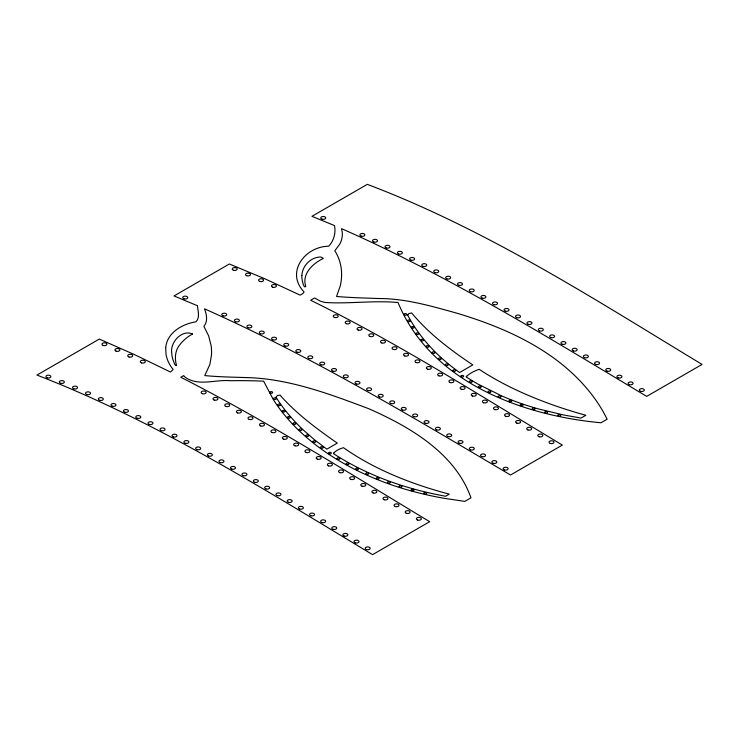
<?xml version="1.0" encoding="UTF-8"?>
<svg xmlns="http://www.w3.org/2000/svg" width="739" height="739" viewBox="0 0 739 739"><rect width="100%" height="100%" fill="white"/><g stroke="black" fill="none" stroke-linecap="round" stroke-linejoin="round"><path stroke-width="1.11" d="M192.463 333.991C181.997 329.123 169.887 342.416 171.725 353.02A77.152 44.543 0 0 0 173 359.939C173.804 360.983 174.653 366.498 176.538 365.565C174.515 358.498 174.931 350.258 180.122 344.383A59.425 34.308 0 0 1 192.463 333.991M301.882 275.656C301.373 277.079 303.498 289.614 305.77 286.464C301.484 273.975 313.059 263.25 323.377 258.41L321.465 257.274A3.677 2.125 0 0 0 320.079 257.015C310.491 257.384 302.159 266.086 301.882 275.656M165.693 347.635L166.081 354.914L167.06 358.609A83.479 48.192 0 0 0 173.129 369.5L170.506 372.031L134.627 354.674L99.331 339.062L36.95 375.079C155.753 420.999 263.915 489.163 372.576 554.647L429.682 521.679C347.496 472.23 266.363 420.787 180.806 377.25L183.678 375.588A17.283 9.976 0 0 0 185.517 377.472C198.745 386.552 215.622 379.301 230.356 380.724A309.761 178.838 0 0 1 263.629 381.167L273.319 399.587A312.837 180.612 0 0 0 295.886 427.539C321.474 452.998 353.556 471.103 387.31 483.389A239.27 138.147 0 0 0 443.677 498.225L464.831 501.384L470.974 497.837C455.187 453.155 409.655 426.643 368.512 408.621C331.238 394.58 292.653 380.123 252.581 377.795C236.637 377.204 220.656 377.102 204.758 375.588L209.811 364.613L211.456 355.339A138.609 80.024 0 0 0 211.114 345.612L208.629 335.82L203.881 326.379C208.093 321.447 206.661 314.297 204.463 308.8C310.685 356.069 410.598 415.918 510.52 475.011L562.351 445.081C479.399 395.199 397.674 342.924 310.648 300.256L314.583 297.974L320.163 301.05A22.927 13.237 0 0 0 325.252 302.473C349.418 304.043 373.823 300.21 398.053 302.547C430.606 381.869 521.494 415.475 601.01 422.763L607.162 419.207L603.126 411.577A317.936 183.558 0 0 0 591.311 393.989C558.213 351.348 506.88 328.061 456.342 313.04C430.855 305.946 405.037 298.408 378.359 298.528C364.41 298.002 350.452 297.688 336.55 296.459L340.236 286.039A150.728 87.026 0 0 0 341.51 277.374C342.092 268.109 339.931 258.595 334.795 250.798L339.885 243.916A59.277 34.225 0 0 0 342.277 232.656L341.547 228.647C448 275.499 547.072 336.836 646.699 396.381L702.05 364.429C593.703 298.787 486.364 229.386 367.301 184.353L311.95 216.305L334.518 225.598C335.977 232.905 333.88 240.859 328.643 246.235C305.189 246.346 285.115 272.303 304.043 291.887C303.572 293.614 301.503 294.196 300.173 295.138L264.654 278.705L229.367 263.989L174.016 295.951L197.461 305.743C197.895 311.045 200.195 317.41 195.974 321.816C182.367 323.913 167.097 332.559 165.693 347.635M276.118 397.055L276.081 397.314A311.729 179.974 0 0 0 303.674 430.338L314.648 439.908L326.869 449.146L337.307 443.123C316.828 428.888 296.533 413.868 279.979 395.06L277.411 395.55L276.118 397.055M407.752 314.971L407.706 315.23A319.645 184.547 0 0 0 414.293 326.389C426.191 344.55 441.968 359.967 459.63 372.502L472.794 364.9C450.55 350.027 428.805 333.695 411.66 312.948L408.806 313.585L407.752 314.971M333.76 453.044L333.335 453.534C353.159 466.485 374.83 476.489 397.259 483.999A239.187 138.091 0 0 0 445.617 496.248L449.294 494.123A307.285 177.406 0 0 1 420.944 485.671C393.647 476.415 367.098 464.341 343.478 447.677L340.282 448.758A20.941 12.092 0 0 0 335.21 451.686L333.76 453.044M466.697 376.299L466.078 376.89L477.182 383.698L502.095 396.113A227.473 131.33 0 0 0 538.491 408.935L563.257 414.902L581.011 418.071L585.851 415.281L578.951 413.332A353.926 204.333 0 0 1 551.082 404.307C525.992 395.226 501.485 384.095 479.214 369.315L477.191 370.036A35.296 20.378 0 0 0 467.334 375.717L466.697 376.299M424.555 493.929A1.432 0.822 0 0 0 426.699 493.218A1.432 0.822 0 0 0 424.555 492.507A1.432 0.822 0 0 0 424.555 493.929M411.9 490.714A1.432 0.822 0 0 0 414.043 489.994A1.432 0.822 0 0 0 411.9 489.283A1.432 0.822 0 0 0 411.9 490.714M399.651 487.084A1.432 0.822 0 0 0 401.905 486.493A1.432 0.822 0 0 0 399.891 485.662A1.432 0.822 0 0 0 399.651 487.084M388.151 483.204A1.432 0.822 0 0 0 390.294 482.484A1.432 0.822 0 0 0 388.151 481.773A1.432 0.822 0 0 0 388.151 483.204M377.047 478.964A1.432 0.822 0 0 0 379.19 478.244A1.432 0.822 0 0 0 377.047 477.533A1.432 0.822 0 0 0 377.047 478.964M366.461 474.429A1.432 0.822 0 0 0 368.604 473.717A1.432 0.822 0 0 0 366.461 472.997A1.432 0.822 0 0 0 366.461 474.429M356.374 469.625A1.432 0.822 0 0 0 358.517 468.914A1.432 0.822 0 0 0 356.374 468.193A1.432 0.822 0 0 0 356.374 469.625M346.803 464.582A1.432 0.822 0 0 0 348.947 463.861A1.432 0.822 0 0 0 346.803 463.15A1.432 0.822 0 0 0 346.803 464.582M337.612 459.261A1.432 0.822 0 0 0 339.866 458.67A1.432 0.822 0 0 0 337.852 457.838A1.432 0.822 0 0 0 337.612 459.261M329.178 453.82A1.432 0.822 0 0 0 331.331 453.109A1.432 0.822 0 0 0 329.178 452.397A1.432 0.822 0 0 0 329.178 453.82M320.975 448.148A1.432 0.822 0 0 0 323.229 447.548A1.432 0.822 0 0 0 321.216 446.726A1.432 0.822 0 0 0 320.975 448.148M313.521 442.384A1.432 0.822 0 0 0 315.664 441.673A1.432 0.822 0 0 0 313.521 440.952A1.432 0.822 0 0 0 313.521 442.384M306.436 436.453A1.432 0.822 0 0 0 308.579 435.733A1.432 0.822 0 0 0 306.436 435.022A1.432 0.822 0 0 0 306.436 436.453M299.729 430.366A1.432 0.822 0 0 0 301.983 429.775A1.432 0.822 0 0 0 299.969 428.943A1.432 0.822 0 0 0 299.729 430.366M293.743 424.288A1.432 0.822 0 0 0 295.886 423.567A1.432 0.822 0 0 0 293.743 422.856A1.432 0.822 0 0 0 293.743 424.288M288.127 418.098A1.432 0.822 0 0 0 290.27 417.387A1.432 0.822 0 0 0 288.127 416.667A1.432 0.822 0 0 0 288.127 418.098M282.88 411.826A1.432 0.822 0 0 0 285.134 411.235A1.432 0.822 0 0 0 283.12 410.404A1.432 0.822 0 0 0 282.88 411.826M278.224 405.591A1.432 0.822 0 0 0 280.478 405A1.432 0.822 0 0 0 278.464 404.168A1.432 0.822 0 0 0 278.224 405.591M274.049 399.356A1.432 0.822 0 0 0 276.303 398.764A1.432 0.822 0 0 0 274.289 397.933A1.432 0.822 0 0 0 274.049 399.356M270.372 393.139A1.432 0.822 0 0 0 272.626 392.548A1.432 0.822 0 0 0 270.603 391.716A1.432 0.822 0 0 0 270.372 393.139M558.61 415.992A1.432 0.822 0 0 0 560.753 415.281A1.432 0.822 0 0 0 558.61 414.57A1.432 0.822 0 0 0 558.61 415.992M545.336 412.925A1.432 0.822 0 0 0 547.59 412.334A1.432 0.822 0 0 0 545.576 411.503A1.432 0.822 0 0 0 545.336 412.925M532.911 409.554A1.432 0.822 0 0 0 535.054 408.843A1.432 0.822 0 0 0 532.911 408.131A1.432 0.822 0 0 0 532.911 409.554M520.856 405.748A1.432 0.822 0 0 0 523.11 405.157A1.432 0.822 0 0 0 521.097 404.325A1.432 0.822 0 0 0 520.856 405.748M509.624 401.683A1.432 0.822 0 0 0 511.767 400.972A1.432 0.822 0 0 0 509.624 400.261A1.432 0.822 0 0 0 509.624 401.683M498.862 397.268A1.432 0.822 0 0 0 501.005 396.557A1.432 0.822 0 0 0 498.862 395.836A1.432 0.822 0 0 0 498.862 397.268M488.682 392.566A1.432 0.822 0 0 0 490.825 391.846A1.432 0.822 0 0 0 488.682 391.134A1.432 0.822 0 0 0 488.682 392.566M479.066 387.587A1.432 0.822 0 0 0 481.209 386.876A1.432 0.822 0 0 0 479.066 386.155A1.432 0.822 0 0 0 479.066 387.587M469.893 382.322A1.432 0.822 0 0 0 472.147 381.73A1.432 0.822 0 0 0 470.133 380.899A1.432 0.822 0 0 0 469.893 382.322M461.524 376.908A1.432 0.822 0 0 0 463.667 376.197A1.432 0.822 0 0 0 461.524 375.477A1.432 0.822 0 0 0 461.524 376.908M453.534 371.274A1.432 0.822 0 0 0 455.677 370.562A1.432 0.822 0 0 0 453.534 369.851A1.432 0.822 0 0 0 453.534 371.274M446.097 365.454A1.432 0.822 0 0 0 448.24 364.743A1.432 0.822 0 0 0 446.097 364.022A1.432 0.822 0 0 0 446.097 365.454M439.178 359.477A1.432 0.822 0 0 0 441.322 358.766A1.432 0.822 0 0 0 439.178 358.046A1.432 0.822 0 0 0 439.178 359.477M432.657 353.325A1.432 0.822 0 0 0 434.911 352.725A1.432 0.822 0 0 0 432.897 351.903A1.432 0.822 0 0 0 432.657 353.325M426.763 347.099A1.432 0.822 0 0 0 429.008 346.508A1.432 0.822 0 0 0 426.994 345.676A1.432 0.822 0 0 0 426.763 347.099M421.47 340.827A1.432 0.822 0 0 0 423.613 340.116A1.432 0.822 0 0 0 421.47 339.395A1.432 0.822 0 0 0 421.47 340.827M416.436 334.407A1.432 0.822 0 0 0 418.68 333.816A1.432 0.822 0 0 0 416.667 332.984A1.432 0.822 0 0 0 416.436 334.407M412.103 328.033A1.432 0.822 0 0 0 414.246 327.312A1.432 0.822 0 0 0 412.103 326.601A1.432 0.822 0 0 0 412.103 328.033M408.011 321.548A1.432 0.822 0 0 0 410.265 320.948A1.432 0.822 0 0 0 408.251 320.126A1.432 0.822 0 0 0 408.011 321.548M404.63 315.128A1.432 0.822 0 0 0 406.773 314.417A1.432 0.822 0 0 0 404.63 313.706A1.432 0.822 0 0 0 404.63 315.128M366.47 549.567A2.485 1.432 0 0 0 370.202 548.32A2.485 1.432 0 0 0 366.47 547.082A2.485 1.432 0 0 0 366.47 549.567M355.274 542.842A2.485 1.432 0 0 0 358.997 541.604A2.485 1.432 0 0 0 355.274 540.357A2.485 1.432 0 0 0 355.274 542.842M344.143 536.08A2.485 1.432 0 0 0 347.866 534.842A2.485 1.432 0 0 0 344.143 533.595A2.485 1.432 0 0 0 344.143 536.08M333.03 529.309A2.485 1.432 0 0 0 336.762 528.062A2.485 1.432 0 0 0 333.03 526.824A2.485 1.432 0 0 0 333.03 529.309M321.918 522.538A2.485 1.432 0 0 0 325.65 521.291A2.485 1.432 0 0 0 321.918 520.044A2.485 1.432 0 0 0 321.918 522.538M310.796 515.767A2.485 1.432 0 0 0 314.518 514.529A2.485 1.432 0 0 0 310.796 513.282A2.485 1.432 0 0 0 310.796 515.767M299.637 509.023A2.485 1.432 0 0 0 303.369 507.776A2.485 1.432 0 0 0 299.637 506.538A2.485 1.432 0 0 0 299.637 509.023M288.45 502.289A2.485 1.432 0 0 0 292.173 501.051A2.485 1.432 0 0 0 288.45 499.804A2.485 1.432 0 0 0 288.45 502.289M277.217 495.592A2.485 1.432 0 0 0 280.94 494.345A2.485 1.432 0 0 0 277.217 493.107A2.485 1.432 0 0 0 277.217 495.592M265.929 488.913A2.485 1.432 0 0 0 269.661 487.675A2.485 1.432 0 0 0 265.929 486.428A2.485 1.432 0 0 0 265.929 488.913M254.595 482.271A2.485 1.432 0 0 0 258.327 481.024A2.485 1.432 0 0 0 254.595 479.787A2.485 1.432 0 0 0 254.595 482.271M243.205 475.657A2.485 1.432 0 0 0 246.928 474.42A2.485 1.432 0 0 0 243.205 473.172A2.485 1.432 0 0 0 243.205 475.657M231.741 469.089A2.485 1.432 0 0 0 235.473 467.842A2.485 1.432 0 0 0 231.741 466.605A2.485 1.432 0 0 0 231.741 469.089M220.213 462.559A2.485 1.432 0 0 0 223.945 461.312A2.485 1.432 0 0 0 220.213 460.074A2.485 1.432 0 0 0 220.213 462.559M208.61 456.065A2.485 1.432 0 0 0 212.333 454.827A2.485 1.432 0 0 0 208.61 453.58A2.485 1.432 0 0 0 208.61 456.065M196.925 449.626A2.485 1.432 0 0 0 200.648 448.379A2.485 1.432 0 0 0 196.925 447.141A2.485 1.432 0 0 0 196.925 449.626M185.147 443.234A2.485 1.432 0 0 0 188.879 441.996A2.485 1.432 0 0 0 185.147 440.749A2.485 1.432 0 0 0 185.147 443.234M173.277 436.897A2.485 1.432 0 0 0 177.009 435.659A2.485 1.432 0 0 0 173.277 434.412A2.485 1.432 0 0 0 173.277 436.897M161.314 430.625A2.485 1.432 0 0 0 165.037 429.377A2.485 1.432 0 0 0 161.314 428.13A2.485 1.432 0 0 0 161.314 430.625M149.232 424.408A2.485 1.432 0 0 0 152.955 423.161A2.485 1.432 0 0 0 149.232 421.923A2.485 1.432 0 0 0 149.232 424.408M137.029 418.265A2.485 1.432 0 0 0 140.761 417.018A2.485 1.432 0 0 0 137.029 415.771A2.485 1.432 0 0 0 137.029 418.265M124.697 412.186A2.485 1.432 0 0 0 128.429 410.949A2.485 1.432 0 0 0 124.697 409.702A2.485 1.432 0 0 0 124.697 412.186M112.226 406.201A2.485 1.432 0 0 0 115.958 404.963A2.485 1.432 0 0 0 112.226 403.716A2.485 1.432 0 0 0 112.226 406.201M99.599 400.307A2.485 1.432 0 0 0 103.321 399.06A2.485 1.432 0 0 0 99.599 397.822A2.485 1.432 0 0 0 99.599 400.307M86.796 394.515A2.485 1.432 0 0 0 90.518 393.268A2.485 1.432 0 0 0 86.796 392.021A2.485 1.432 0 0 0 86.796 394.515M73.798 388.825A2.485 1.432 0 0 0 77.521 387.587A2.485 1.432 0 0 0 73.798 386.34A2.485 1.432 0 0 0 73.798 388.825M60.58 383.264A2.485 1.432 0 0 0 64.311 382.026A2.485 1.432 0 0 0 60.58 380.779A2.485 1.432 0 0 0 60.58 383.264M47.12 377.851A2.485 1.432 0 0 0 50.843 376.613A2.485 1.432 0 0 0 47.12 375.366A2.485 1.432 0 0 0 47.12 377.851M417.609 520.044A2.485 1.432 0 0 0 421.341 518.796A2.485 1.432 0 0 0 417.609 517.559A2.485 1.432 0 0 0 417.609 520.044M406.413 513.319A2.485 1.432 0 0 0 410.145 512.072A2.485 1.432 0 0 0 406.413 510.834A2.485 1.432 0 0 0 406.413 513.319M395.291 506.548A2.485 1.432 0 0 0 399.023 505.31A2.485 1.432 0 0 0 395.291 504.063A2.485 1.432 0 0 0 395.291 506.548M384.206 499.767A2.485 1.432 0 0 0 387.929 498.52A2.485 1.432 0 0 0 384.206 497.282A2.485 1.432 0 0 0 384.206 499.767M373.121 492.968A2.485 1.432 0 0 0 376.853 491.731A2.485 1.432 0 0 0 373.121 490.484A2.485 1.432 0 0 0 373.121 492.968M362.036 486.188A2.485 1.432 0 0 0 365.759 484.941A2.485 1.432 0 0 0 362.036 483.703A2.485 1.432 0 0 0 362.036 486.188M350.933 479.408A2.485 1.432 0 0 0 354.655 478.161A2.485 1.432 0 0 0 350.933 476.923A2.485 1.432 0 0 0 350.933 479.408M339.801 472.646A2.485 1.432 0 0 0 343.533 471.399A2.485 1.432 0 0 0 339.801 470.161A2.485 1.432 0 0 0 339.801 472.646M328.643 465.903A2.485 1.432 0 0 0 332.374 464.655A2.485 1.432 0 0 0 328.643 463.408A2.485 1.432 0 0 0 328.643 465.903M317.447 459.178A2.485 1.432 0 0 0 321.169 457.931A2.485 1.432 0 0 0 317.447 456.693A2.485 1.432 0 0 0 317.447 459.178M306.205 452.471A2.485 1.432 0 0 0 309.937 451.233A2.485 1.432 0 0 0 306.205 449.986A2.485 1.432 0 0 0 306.205 452.471M294.926 445.802A2.485 1.432 0 0 0 298.648 444.555A2.485 1.432 0 0 0 294.926 443.317A2.485 1.432 0 0 0 294.926 445.802M283.591 439.151A2.485 1.432 0 0 0 287.314 437.913A2.485 1.432 0 0 0 283.591 436.666A2.485 1.432 0 0 0 283.591 439.151M272.201 432.546A2.485 1.432 0 0 0 275.924 431.299A2.485 1.432 0 0 0 272.201 430.052A2.485 1.432 0 0 0 272.201 432.546M260.747 425.96A2.485 1.432 0 0 0 264.479 424.722A2.485 1.432 0 0 0 260.747 423.475A2.485 1.432 0 0 0 260.747 425.96M249.237 419.419A2.485 1.432 0 0 0 252.96 418.182A2.485 1.432 0 0 0 249.237 416.935A2.485 1.432 0 0 0 249.237 419.419M237.653 412.925A2.485 1.432 0 0 0 241.376 411.678A2.485 1.432 0 0 0 237.653 410.441A2.485 1.432 0 0 0 237.653 412.925M225.986 406.468A2.485 1.432 0 0 0 229.718 405.221A2.485 1.432 0 0 0 225.986 403.984A2.485 1.432 0 0 0 225.986 406.468M214.245 400.058A2.485 1.432 0 0 0 217.968 398.82A2.485 1.432 0 0 0 214.245 397.573A2.485 1.432 0 0 0 214.245 400.058M202.412 393.702A2.485 1.432 0 0 0 206.135 392.464A2.485 1.432 0 0 0 202.412 391.217A2.485 1.432 0 0 0 202.412 393.702M141.555 362.895A2.485 1.432 0 0 0 145.287 361.648A2.485 1.432 0 0 0 141.555 360.41A2.485 1.432 0 0 0 141.555 362.895M128.965 356.974A2.485 1.432 0 0 0 132.687 355.736A2.485 1.432 0 0 0 128.965 354.489A2.485 1.432 0 0 0 128.965 356.974M115.986 351.09A2.485 1.432 0 0 0 119.903 350.055A2.485 1.432 0 0 0 116.402 348.614A2.485 1.432 0 0 0 115.986 351.09M103.211 345.464A2.485 1.432 0 0 0 106.933 344.226A2.485 1.432 0 0 0 103.211 342.979A2.485 1.432 0 0 0 103.211 345.464M504.386 469.939A2.485 1.432 0 0 0 508.118 468.702A2.485 1.432 0 0 0 504.386 467.454A2.485 1.432 0 0 0 504.386 469.939M493.089 463.279A2.485 1.432 0 0 0 496.82 462.032A2.485 1.432 0 0 0 493.089 460.794A2.485 1.432 0 0 0 493.089 463.279M481.819 456.591A2.485 1.432 0 0 0 485.551 455.353A2.485 1.432 0 0 0 481.819 454.106A2.485 1.432 0 0 0 481.819 456.591M470.558 449.912A2.485 1.432 0 0 0 474.281 448.665A2.485 1.432 0 0 0 470.558 447.428A2.485 1.432 0 0 0 470.558 449.912M459.279 443.234A2.485 1.432 0 0 0 463.002 441.987A2.485 1.432 0 0 0 459.279 440.749A2.485 1.432 0 0 0 459.279 443.234M447.982 436.564A2.485 1.432 0 0 0 451.714 435.317A2.485 1.432 0 0 0 447.982 434.079A2.485 1.432 0 0 0 447.982 436.564M436.657 429.913A2.485 1.432 0 0 0 440.389 428.666A2.485 1.432 0 0 0 436.657 427.428A2.485 1.432 0 0 0 436.657 429.913M425.304 423.281A2.485 1.432 0 0 0 429.026 422.043A2.485 1.432 0 0 0 425.304 420.796A2.485 1.432 0 0 0 425.304 423.281M413.905 416.667A2.485 1.432 0 0 0 417.637 415.429A2.485 1.432 0 0 0 413.905 414.182A2.485 1.432 0 0 0 413.905 416.667M402.469 410.08A2.485 1.432 0 0 0 406.201 408.843A2.485 1.432 0 0 0 402.469 407.595A2.485 1.432 0 0 0 402.469 410.08M390.996 403.522A2.485 1.432 0 0 0 394.718 402.284A2.485 1.432 0 0 0 390.996 401.037A2.485 1.432 0 0 0 390.996 403.522M379.467 396.991A2.485 1.432 0 0 0 383.199 395.744A2.485 1.432 0 0 0 379.467 394.506A2.485 1.432 0 0 0 379.467 396.991M367.883 390.488A2.485 1.432 0 0 0 371.615 389.241A2.485 1.432 0 0 0 367.883 388.003A2.485 1.432 0 0 0 367.883 390.488M356.253 384.012A2.485 1.432 0 0 0 359.976 382.774A2.485 1.432 0 0 0 356.253 381.527A2.485 1.432 0 0 0 356.253 384.012M344.559 377.583A2.485 1.432 0 0 0 348.281 376.336A2.485 1.432 0 0 0 344.559 375.089A2.485 1.432 0 0 0 344.559 377.583M332.799 371.181A2.485 1.432 0 0 0 336.522 369.934A2.485 1.432 0 0 0 332.799 368.696A2.485 1.432 0 0 0 332.799 371.181M320.966 364.817A2.485 1.432 0 0 0 324.698 363.579A2.485 1.432 0 0 0 320.966 362.332A2.485 1.432 0 0 0 320.966 364.817M309.059 358.507A2.485 1.432 0 0 0 312.791 357.26A2.485 1.432 0 0 0 309.059 356.022A2.485 1.432 0 0 0 309.059 358.507M297.078 352.235A2.485 1.432 0 0 0 300.801 350.997A2.485 1.432 0 0 0 297.078 349.75A2.485 1.432 0 0 0 297.078 352.235M285.005 346.018A2.485 1.432 0 0 0 288.727 344.78A2.485 1.432 0 0 0 285.005 343.533A2.485 1.432 0 0 0 285.005 346.018M272.83 339.857A2.485 1.432 0 0 0 276.562 338.61A2.485 1.432 0 0 0 272.83 337.372A2.485 1.432 0 0 0 272.83 339.857M260.562 333.751A2.485 1.432 0 0 0 264.285 332.513A2.485 1.432 0 0 0 260.562 331.266A2.485 1.432 0 0 0 260.562 333.751M248.175 327.719A2.485 1.432 0 0 0 251.897 326.472A2.485 1.432 0 0 0 248.175 325.234A2.485 1.432 0 0 0 248.175 327.719M235.658 321.751A2.485 1.432 0 0 0 239.381 320.514A2.485 1.432 0 0 0 235.658 319.266A2.485 1.432 0 0 0 235.658 321.751M223.002 315.876A2.485 1.432 0 0 0 226.725 314.629A2.485 1.432 0 0 0 223.002 313.391A2.485 1.432 0 0 0 223.002 315.876M183.993 298.824A2.485 1.432 0 0 0 187.724 297.586A2.485 1.432 0 0 0 183.993 296.339A2.485 1.432 0 0 0 183.993 298.824M550.278 443.446A2.485 1.432 0 0 0 554.001 442.208A2.485 1.432 0 0 0 550.278 440.961A2.485 1.432 0 0 0 550.278 443.446M539.073 436.721A2.485 1.432 0 0 0 542.805 435.483A2.485 1.432 0 0 0 539.073 434.236A2.485 1.432 0 0 0 539.073 436.721M527.96 429.95A2.485 1.432 0 0 0 531.692 428.712A2.485 1.432 0 0 0 527.96 427.465A2.485 1.432 0 0 0 527.96 429.95M516.884 423.161A2.485 1.432 0 0 0 520.607 421.923A2.485 1.432 0 0 0 516.884 420.676A2.485 1.432 0 0 0 516.884 423.161M505.809 416.362A2.485 1.432 0 0 0 509.541 415.124A2.485 1.432 0 0 0 505.809 413.877A2.485 1.432 0 0 0 505.809 416.362M494.733 409.572A2.485 1.432 0 0 0 498.465 408.325A2.485 1.432 0 0 0 494.733 407.087A2.485 1.432 0 0 0 494.733 409.572M483.639 402.783A2.485 1.432 0 0 0 487.37 401.545A2.485 1.432 0 0 0 483.639 400.298A2.485 1.432 0 0 0 483.639 402.783M472.517 396.021A2.485 1.432 0 0 0 476.249 394.774A2.485 1.432 0 0 0 472.517 393.536A2.485 1.432 0 0 0 472.517 396.021M461.358 389.277A2.485 1.432 0 0 0 465.09 388.03A2.485 1.432 0 0 0 461.358 386.793A2.485 1.432 0 0 0 461.358 389.277M450.162 382.553A2.485 1.432 0 0 0 453.885 381.306A2.485 1.432 0 0 0 450.162 380.068A2.485 1.432 0 0 0 450.162 382.553M438.911 375.855A2.485 1.432 0 0 0 442.633 374.618A2.485 1.432 0 0 0 438.911 373.371A2.485 1.432 0 0 0 438.911 375.855M427.604 369.195A2.485 1.432 0 0 0 431.336 367.957A2.485 1.432 0 0 0 427.604 366.71A2.485 1.432 0 0 0 427.604 369.195M416.242 362.572A2.485 1.432 0 0 0 419.964 361.325A2.485 1.432 0 0 0 416.242 360.087A2.485 1.432 0 0 0 416.242 362.572M404.806 355.986A2.485 1.432 0 0 0 408.538 354.738A2.485 1.432 0 0 0 404.806 353.501A2.485 1.432 0 0 0 404.806 355.986M393.305 349.436A2.485 1.432 0 0 0 397.028 348.189A2.485 1.432 0 0 0 393.305 346.951A2.485 1.432 0 0 0 393.305 349.436M381.721 342.933A2.485 1.432 0 0 0 385.453 341.686A2.485 1.432 0 0 0 381.721 340.448A2.485 1.432 0 0 0 381.721 342.933M370.054 336.476A2.485 1.432 0 0 0 373.786 335.238A2.485 1.432 0 0 0 370.054 333.991A2.485 1.432 0 0 0 370.054 336.476M358.304 330.074A2.485 1.432 0 0 0 362.027 328.837A2.485 1.432 0 0 0 358.304 327.589A2.485 1.432 0 0 0 358.304 330.074M346.443 323.728A2.485 1.432 0 0 0 350.175 322.49A2.485 1.432 0 0 0 346.443 321.243A2.485 1.432 0 0 0 346.443 323.728M334.481 317.447A2.485 1.432 0 0 0 338.213 316.209A2.485 1.432 0 0 0 334.481 314.962A2.485 1.432 0 0 0 334.481 317.447M272.691 287.185A2.485 1.432 0 0 0 276.414 285.938A2.485 1.432 0 0 0 272.691 284.7A2.485 1.432 0 0 0 272.691 287.185M259.832 281.42A2.485 1.432 0 0 0 263.564 280.173A2.485 1.432 0 0 0 259.832 278.936A2.485 1.432 0 0 0 259.832 281.42M246.761 275.776A2.485 1.432 0 0 0 250.493 274.529A2.485 1.432 0 0 0 246.761 273.291A2.485 1.432 0 0 0 246.761 275.776M233.459 270.271A2.485 1.432 0 0 0 237.182 269.024A2.485 1.432 0 0 0 233.459 267.786A2.485 1.432 0 0 0 233.459 270.271M640.584 391.31A2.485 1.432 0 0 0 644.316 390.063A2.485 1.432 0 0 0 640.584 388.825A2.485 1.432 0 0 0 640.584 391.31M629.351 384.613A2.485 1.432 0 0 0 633.074 383.365A2.485 1.432 0 0 0 629.351 382.118A2.485 1.432 0 0 0 629.351 384.613M618.164 377.878A2.485 1.432 0 0 0 621.887 376.631A2.485 1.432 0 0 0 618.164 375.394A2.485 1.432 0 0 0 618.164 377.878M606.996 371.135A2.485 1.432 0 0 0 610.719 369.897A2.485 1.432 0 0 0 606.996 368.65A2.485 1.432 0 0 0 606.996 371.135M595.819 364.401A2.485 1.432 0 0 0 599.551 363.154A2.485 1.432 0 0 0 595.819 361.916A2.485 1.432 0 0 0 595.819 364.401M584.632 357.667A2.485 1.432 0 0 0 588.364 356.429A2.485 1.432 0 0 0 584.632 355.182A2.485 1.432 0 0 0 584.632 357.667M573.427 350.951A2.485 1.432 0 0 0 577.15 349.713A2.485 1.432 0 0 0 573.427 348.466A2.485 1.432 0 0 0 573.427 350.951M562.185 344.254A2.485 1.432 0 0 0 565.908 343.016A2.485 1.432 0 0 0 562.185 341.769A2.485 1.432 0 0 0 562.185 344.254M550.897 337.575A2.485 1.432 0 0 0 554.629 336.337A2.485 1.432 0 0 0 550.897 335.09A2.485 1.432 0 0 0 550.897 337.575M539.581 330.924A2.485 1.432 0 0 0 543.304 329.686A2.485 1.432 0 0 0 539.581 328.439A2.485 1.432 0 0 0 539.581 330.924M528.209 324.301A2.485 1.432 0 0 0 531.941 323.063A2.485 1.432 0 0 0 528.209 321.816A2.485 1.432 0 0 0 528.209 324.301M516.792 317.705A2.485 1.432 0 0 0 520.515 316.468A2.485 1.432 0 0 0 516.792 315.22A2.485 1.432 0 0 0 516.792 317.705M505.319 311.147A2.485 1.432 0 0 0 509.042 309.9A2.485 1.432 0 0 0 505.319 308.653A2.485 1.432 0 0 0 505.319 311.147M493.781 304.616A2.485 1.432 0 0 0 497.504 303.369A2.485 1.432 0 0 0 493.781 302.131A2.485 1.432 0 0 0 493.781 304.616M482.179 298.122A2.485 1.432 0 0 0 485.902 296.884A2.485 1.432 0 0 0 482.179 295.637A2.485 1.432 0 0 0 482.179 298.122M470.503 291.674A2.485 1.432 0 0 0 474.235 290.427A2.485 1.432 0 0 0 470.503 289.189A2.485 1.432 0 0 0 470.503 291.674M458.762 285.263A2.485 1.432 0 0 0 462.485 284.025A2.485 1.432 0 0 0 458.762 282.778A2.485 1.432 0 0 0 458.762 285.263M446.929 278.908A2.485 1.432 0 0 0 450.661 277.661A2.485 1.432 0 0 0 446.929 276.423A2.485 1.432 0 0 0 446.929 278.908M435.012 272.599A2.485 1.432 0 0 0 438.735 271.361A2.485 1.432 0 0 0 435.012 270.114A2.485 1.432 0 0 0 435.012 272.599M422.994 266.345A2.485 1.432 0 0 0 426.726 265.107A2.485 1.432 0 0 0 422.994 263.86A2.485 1.432 0 0 0 422.994 266.345M410.875 260.156A2.485 1.432 0 0 0 414.607 258.918A2.485 1.432 0 0 0 410.875 257.671A2.485 1.432 0 0 0 410.875 260.156M398.635 254.031A2.485 1.432 0 0 0 402.367 252.793A2.485 1.432 0 0 0 398.635 251.546A2.485 1.432 0 0 0 398.635 254.031M386.275 247.981A2.485 1.432 0 0 0 390.007 246.743A2.485 1.432 0 0 0 386.275 245.496A2.485 1.432 0 0 0 386.275 247.981M373.777 242.013A2.485 1.432 0 0 0 377.5 240.766A2.485 1.432 0 0 0 373.777 239.528A2.485 1.432 0 0 0 373.777 242.013M361.112 236.129A2.485 1.432 0 0 0 364.844 234.891A2.485 1.432 0 0 0 361.112 233.644A2.485 1.432 0 0 0 361.112 236.129M321.982 219.16A2.485 1.432 0 0 0 325.714 217.913A2.485 1.432 0 0 0 321.982 216.675A2.485 1.432 0 0 0 321.982 219.16"/></g></svg>
